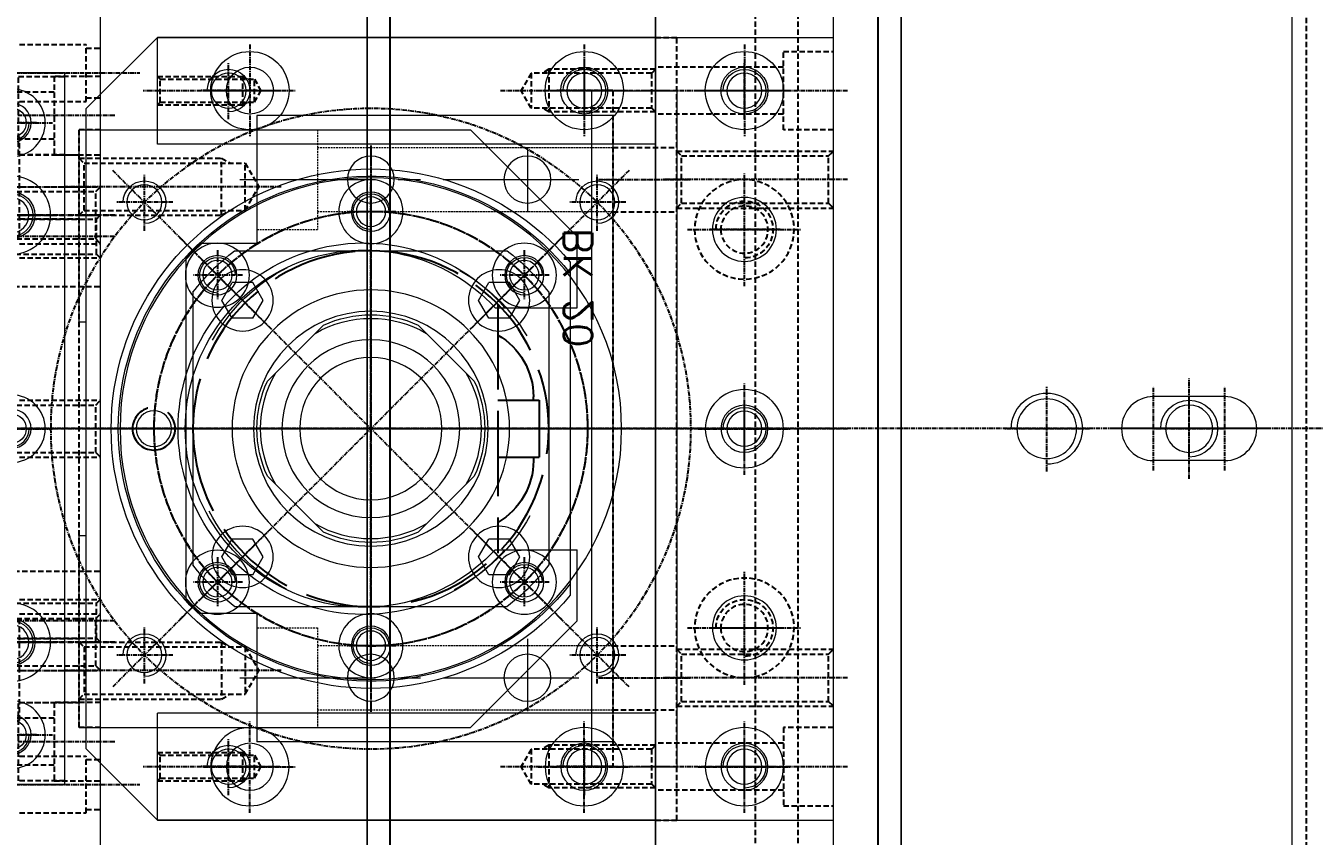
# Model space of a CAD drawing. Header units: millimetres. Extents: x -32759 to 129432, y 390 to 54305.
# Drawn here: x 21169 to 21350.1, y 25919.6 to 26033.5 of the extents above; entities that cross this region are included whole.
import ezdxf

# ---------------------------------------------------------------- set-up
doc = ezdxf.new("R2010")
doc.units = ezdxf.units.MM
for name, pattern in [('ACAD_ISO02W100', [15, 12, -3]), ('CENTER', [2, 1.25, -0.25, 0.25, -0.25]), ('CENTER2', [28.575, 19.05, -3.175, 3.175, -3.175]), ('DASHED2', [0.375, 0.25, -0.125]), ('HIDDEN', [0.375, 0.25, -0.125])]:
    doc.linetypes.add(name, pattern=pattern)
doc.layers.add('_BODY', color=7, linetype='Continuous', lineweight=13)
for name, color, linetype in [('CENTER', 1, 'CENTER'), ('CENTRAL', 3, 'Continuous'), ('CL', 1, 'CENTER'), ('HL', 2, 'HIDDEN'), ('빨간은선', 1, 'ACAD_ISO02W100')]:
    doc.layers.add(name, color=color, linetype=linetype)
doc.styles.add('ROAMNS', font='romans.shx', dxfattribs={"width": 0.8, "bigfont": 'whgtxt.shx'})
doc.styles.add('한글', font='romans.shx', dxfattribs={"height": 4, "bigfont": 'whgtxt.shx'})
doc.dimstyles.new('20 작은 한덕_도면칫수', dxfattribs={"dimscale": 20, "dimtxt": 3.3, "dimasz": 3.5, "dimexe": 0.65, "dimexo": 1.25, "dimgap": 1, "dimtad": 1, "dimdec": 0, "dimdsep": 46, "dimtxsty": 'ROAMNS', "dimcen": 0, "dimclrd": 7, "dimclre": 7, "dimclrt": 2, "dimadec": 0, "dimazin": 2, "dimtp": 0.1, "dimtm": 0.1, "dimtfac": 0.71, "dimtdec": 0, "dimtmove": 0, "dimatfit": 3, "dimfxl": 1, "dimlwd": -1, "dimlwe": -1, "dimarcsym": 1})

# ---------------------------------------------------------------- blocks, each defined once
blk = doc.blocks.new('*D1345')
at = {"color": 7, "linetype": 'ByBlock', "transparency": 16777216}
for p, q in [((97320.9, 13113.96), (97320.9, 13254.97)), ((98295.9, 13113.96), (98295.9, 13254.97)), ((97390.9, 13241.97), (98225.9, 13241.97))]:
    blk.add_line(p, q, dxfattribs=at)
at = {"color": 7, "transparency": 16777216}
for points in [[(97390.9, 13230.3), (97390.9, 13253.64), (97320.9, 13241.97)], [(98225.9, 13230.3), (98225.9, 13253.64), (98295.9, 13241.97)]]:
    blk.add_solid(points, dxfattribs=at)
at = {"layer": 'Defpoints', "color": 0, "transparency": 16777216}
for p in [(98295.9, 13241.97), (97320.9, 13088.96), (98295.9, 13088.96)]:
    blk.add_point(p, dxfattribs=at)
at = {"color": 2, "transparency": 16777216, "insert": (97917.84, 13188.97), "char_height": 66, "attachment_point": 5, "rotation": 180, "style": 'ROAMNS'}
blk.add_mtext('975', dxfattribs=at)
blk = doc.blocks.new('yiiyik')
at = {"ltscale": 0.5}
for p, q in [((205215.39, 28869.14), (202315.39, 28869.14)), ((202315.39, 28794.14), (205215.39, 28794.14))]:
    blk.add_line(p, q, dxfattribs=at)
at = {"layer": 'HL', "ltscale": 3}
for p, q in [((202315.39, 28865.94), (205215.39, 28865.94)), ((202315.39, 28797.34), (205215.39, 28797.34))]:
    blk.add_line(p, q, dxfattribs=at)
blk = doc.blocks.new('78544')
at = {"color": 0}
blk.add_blockref('yiiyik', (-12321.08, -5825.08), dxfattribs=at)
blk = doc.blocks.new('5WW')
at = {"ltscale": 0.5}
for p, q in [((194368.82, 19052.97), (192913.82, 19052.97)), ((192913.82, 18977.97), (194368.82, 18977.97))]:
    blk.add_line(p, q, dxfattribs=at)
at = {"layer": 'HL', "ltscale": 3}
for p, q in [((192913.82, 19049.77), (194368.82, 19049.77)), ((192913.82, 18981.17), (194368.82, 18981.17))]:
    blk.add_line(p, q, dxfattribs=at)
blk = doc.blocks.new('567W55')
at = {"ltscale": 0.5}
blk.add_line((194983.82, 20204.46), (194373.82, 20204.46), dxfattribs=at)
blk = doc.blocks.new('574534')
for name, p in [('567W55', (0, 0)), ('5WW', (615, 1151.49))]:
    blk.add_blockref(name, p)
blk = doc.blocks.new('TUWW')
at = {"ltscale": 0.5}
blk.add_circle((205051.78, 17531.93), 3.32, dxfattribs=at)
at = {"color": 1, "ltscale": 0.5}
blk.add_arc((205051.78, 17531.93), 4, 270, 180, dxfattribs=at)
at = {"layer": 'CL', "ltscale": 0.5}
for p, q in [((205051.78, 17536.93), (205051.78, 17526.93)), ((205046.78, 17531.93), (205056.78, 17531.93))]:
    blk.add_line(p, q, dxfattribs=at)
blk = doc.blocks.new('573QR')
blk.add_blockref('TUWW', (-221.39, 617.27))
blk = doc.blocks.new('567ETW')
at = {"layer": 'HL', "ltscale": 3}
for p, q in [((204984.39, 17333.38), (204676.39, 17333.38)), ((204984.39, 17327.38), (204676.39, 17327.38))]:
    blk.add_line(p, q, dxfattribs=at)
blk = doc.blocks.new('56WERWR')
for name, p in [('573QR', (0, 203.47)), ('567ETW', (0, 964.29))]:
    blk.add_blockref(name, p)
blk = doc.blocks.new('rtuwerw')
at = {"color": 6, "ltscale": 0.5}
blk.add_line((217091.65, 19895.93), (217428.65, 19895.93), dxfattribs=at)
at = {"layer": 'HL', "ltscale": 3}
blk.add_line((217089.65, 19897.93), (217428.65, 19897.93), dxfattribs=at)
blk = doc.blocks.new('6rw4w')
blk.add_blockref('rtuwerw', (-2107.45, 2362.63))
blk = doc.blocks.new('bm-76urgh4')
at = {"ltscale": 2}
blk.add_line((297827.26, 30257.58), (297827.26, 30210.75), dxfattribs=at)
for centre, radius in [((297855.26, 30264.66), 4.5), ((297855.26, 30264.66), 2.75), ((297833.69, 30255.73), 4.5), ((297876.83, 30255.73), 4.5), ((297833.69, 30255.73), 2.75), ((297876.83, 30255.73), 2.75), ((297855.26, 30234.16), 16.5), ((297855.26, 30234.16), 12.5), ((297885.76, 30234.16), 2.5), ((297833.69, 30212.59), 4.5), ((297876.83, 30212.59), 4.5), ((297833.69, 30212.59), 2.75), ((297876.83, 30212.59), 2.75), ((297855.26, 30203.66), 4.5), ((297855.26, 30203.66), 2.75)]:
    blk.add_circle(centre, radius)
for radius, start, end in [(36.5, 219.9037, 140.0963), (35.5, 217.9328, 142.0672)]:
    blk.add_arc((297855.26, 30234.16), radius, start, end)
at = {"layer": 'CENTER', "ltscale": 2}
for p, q in [((297855.26, 30273.66), (297855.26, 30236.66)), ((297821.76, 30234.16), (297852.76, 30234.16)), ((297857.76, 30234.16), (297894.76, 30234.16)), ((297855.26, 30231.66), (297855.26, 30194.66))]:
    blk.add_line(p, q, dxfattribs=at)
at = {"layer": 'CENTER'}
for p, q in [((297839, 30250.43), (297828.04, 30261.39)), ((297871.52, 30250.43), (297882.48, 30261.39)), ((297839, 30217.9), (297828.04, 30206.94)), ((297871.52, 30217.9), (297882.48, 30206.94))]:
    blk.add_line(p, q, dxfattribs=at)
blk.add_circle((297855.26, 30234.16), 30.5, dxfattribs=at)
at = {"layer": 'CENTRAL'}
for p, q in [((297854.01, 30234.16), (297856.51, 30234.16)), ((297855.26, 30235.41), (297855.26, 30232.91))]:
    blk.add_line(p, q, dxfattribs=at)
for p in [(297833.69, 30255.73), (297876.83, 30255.73), (297833.69, 30212.59), (297876.83, 30212.59)]:
    blk.add_point(p, dxfattribs=at)
at = {"layer": '빨간은선'}
for p, q in [((297837.41, 30251.66), (297837.41, 30216.66)), ((297837.41, 30238.16), (297831.61, 30238.16)), ((297831.61, 30238.16), (297831.61, 30230.16)), ((297832.41, 30238.16), (297832.41, 30238.66)), ((297837.41, 30230.16), (297831.61, 30230.16)), ((297832.41, 30230.16), (297832.41, 30229.66))]:
    blk.add_line(p, q, dxfattribs=at)
for centre, radius in [((297855.26, 30234.16), 25), ((297885.76, 30234.16), 3)]:
    blk.add_circle(centre, radius, dxfattribs=at)
for centre, start, end in [((297842.41, 30238.66), 120, 180), ((297842.41, 30229.66), 180, 240)]:
    blk.add_arc(centre, 10, start, end, dxfattribs=at)
blk = doc.blocks.new('t7ert')
at = {"layer": 'CL', "ltscale": 0.5}
blk.add_line((289910.21, 32125.06), (289879.81, 32125.06), dxfattribs=at)
at = {"layer": 'HL', "ltscale": 3}
for p, q in [((289881.81, 32129.06), (289882.49, 32128.38)), ((289881.81, 32129.06), (289901.81, 32129.06)), ((289882.49, 32128.38), (289882.49, 32121.73)), ((289882.49, 32128.38), (289905.13, 32128.38)), ((289901.81, 32129.06), (289901.81, 32121.06)), ((289901.81, 32129.06), (289902.98, 32128.38)), ((289905.13, 32128.38), (289905.13, 32121.73)), ((289905.13, 32128.38), (289907.05, 32125.06)), ((289905.13, 32121.73), (289907.05, 32125.06)), ((289881.81, 32121.06), (289882.49, 32121.73)), ((289881.81, 32121.06), (289901.81, 32121.06)), ((289882.49, 32121.73), (289905.13, 32121.73)), ((289901.81, 32121.06), (289902.98, 32121.73))]:
    blk.add_line(p, q, dxfattribs=at)
blk = doc.blocks.new('utuii')
at = {"ltscale": 0.5}
blk.add_circle((288338.22, 33811.22), 2.07, dxfattribs=at)
at = {"color": 1, "ltscale": 0.5}
blk.add_arc((288338.22, 33811.22), 2.5, 270, 180, dxfattribs=at)
at = {"layer": 'CL', "ltscale": 0.5}
for p, q in [((288338.22, 33814.72), (288338.22, 33807.72)), ((288334.72, 33811.22), (288341.72, 33811.22))]:
    blk.add_line(p, q, dxfattribs=at)
blk = doc.blocks.new('56ERT5Y')
at = {"ltscale": 0.5}
for p, q in [((218826.36, 40266.02), (218841.36, 40281.02)), ((218896.36, 40281.02), (218841.36, 40281.02)), ((218896.36, 40254.02), (218896.36, 40281.02)), ((218826.36, 40256.02), (218826.36, 40266.02)), ((218837.9, 40256.02), (218826.36, 40256.02)), ((218896.36, 40254.02), (218895.36, 40254.02)), ((218895.36, 40224.02), (218895.36, 40254.02)), ((218896.36, 40224.02), (218895.36, 40224.02)), ((218896.36, 40197.02), (218896.36, 40224.02)), ((218837.9, 40222.02), (218826.36, 40222.02)), ((218826.36, 40212.02), (218826.36, 40222.02)), ((218841.36, 40197.02), (218826.36, 40212.02)), ((218896.36, 40197.02), (218841.36, 40197.02))]:
    blk.add_line(p, q, dxfattribs=at)
blk.add_arc((218856.36, 40239.02), 26.1, 220.6428, 139.3572, dxfattribs=at)
blk.add_arc((218856.36, 40239.02), 25.1, 222.6323, 137.3677)
at = {"layer": 'CL', "ltscale": 0.5}
for p, q in [((218855.36, 40204.44), (218855.36, 40273.6)), ((218820.78, 40239.02), (218889.94, 40239.02))]:
    blk.add_line(p, q, dxfattribs=at)
blk.add_circle((218855.36, 40239.02), 30.5, dxfattribs=at)
at = {"rotation": 180}
blk.add_blockref('t7ert', (508778.17, 72398.08), dxfattribs=at)
for p in [(-69482.86, 6458.3), (-69504.42, 6449.37), (-69461.29, 6449.37), (-69504.42, 6406.23), (-69461.29, 6406.23), (-69482.86, 6397.3)]:
    blk.add_blockref('utuii', p)
at = {"xscale": -1}
blk.add_blockref('t7ert', (508778.17, 8079.97), dxfattribs=at)
blk = doc.blocks.new('tu7ertwt')
at = {"ltscale": 0.5}
blk.add_circle((243109.41, 51724.08), 2.46, dxfattribs=at)
at = {"color": 1, "ltscale": 0.5}
blk.add_arc((243109.41, 51724.08), 3, 270, 180, dxfattribs=at)
at = {"layer": 'CL', "ltscale": 0.5}
for p, q in [((243109.41, 51728.08), (243109.41, 51720.08)), ((243105.41, 51724.08), (243113.41, 51724.08))]:
    blk.add_line(p, q, dxfattribs=at)
blk = doc.blocks.new('54urf')
at = {"layer": 'CL', "ltscale": 0.5}
blk.add_line((243137.21, 51724.08), (243113.41, 51724.08), dxfattribs=at)
at = {"layer": 'HL', "ltscale": 3}
for p, q in [((243115.41, 51727.08), (243115.95, 51726.53)), ((243115.41, 51727.08), (243130.41, 51727.08)), ((243130.41, 51727.08), (243130.41, 51721.08)), ((243130.41, 51727.08), (243131.34, 51726.53)), ((243115.95, 51726.53), (243115.95, 51721.62)), ((243115.95, 51726.53), (243132.86, 51726.53)), ((243132.86, 51726.53), (243132.86, 51721.62)), ((243132.86, 51726.53), (243134.28, 51724.08)), ((243132.86, 51721.62), (243134.28, 51724.08)), ((243115.41, 51721.08), (243115.95, 51721.62)), ((243115.95, 51721.62), (243132.86, 51721.62)), ((243130.41, 51721.08), (243131.34, 51721.62)), ((243115.41, 51721.08), (243130.41, 51721.08))]:
    blk.add_line(p, q, dxfattribs=at)
blk = doc.blocks.new('8yitur')
at = {"layer": 'CL', "ltscale": 0.5}
blk.add_line((240002.4, 36550.74), (239983.2, 36550.74), dxfattribs=at)
at = {"layer": 'HL', "ltscale": 3}
for p, q in [((239985.2, 36552.74), (239985.58, 36552.36)), ((239985.2, 36552.74), (239997.2, 36552.74)), ((239985.58, 36552.36), (239985.58, 36549.11)), ((239985.58, 36552.36), (239998.82, 36552.36)), ((239997.2, 36552.74), (239997.2, 36548.74)), ((239997.2, 36552.74), (239997.85, 36552.36)), ((239998.82, 36552.36), (239998.82, 36549.11)), ((239998.82, 36552.36), (239999.75, 36550.74)), ((239998.82, 36549.11), (239999.75, 36550.74)), ((239985.2, 36548.74), (239985.58, 36549.11)), ((239985.2, 36548.74), (239997.2, 36548.74)), ((239985.58, 36549.11), (239998.82, 36549.11)), ((239997.2, 36548.74), (239997.85, 36549.11))]:
    blk.add_line(p, q, dxfattribs=at)
blk = doc.blocks.new('67WRW')
at = {"ltscale": 0.5}
for p, q in [((217439.58, 44662.38), (217439.58, 44647.38)), ((217509.58, 44662.38), (217439.58, 44662.38)), ((217509.58, 44662.38), (217509.58, 44647.38)), ((217509.58, 44647.38), (217439.58, 44647.38))]:
    blk.add_line(p, q, dxfattribs=at)
for name, p, rotation in [('tu7ertwt', (165725.51, 287764.28), 270), ('54urf', (460624.99, 96378.95), 180), ('tu7ertwt', (165775.51, 287764.28), 270)]:
    blk.add_blockref(name, p, dxfattribs=dict(rotation=rotation))
blk.add_blockref('8yitur', (-22545.61, 8104.14))
blk = doc.blocks.new('r5yrtt')
at = {"ltscale": 0.5}
blk.add_circle((309013.73, 26263.33), 2.46, dxfattribs=at)
at = {"color": 1, "ltscale": 0.5}
blk.add_arc((309013.73, 26263.33), 3, 270, 180, dxfattribs=at)
at = {"layer": 'CL', "ltscale": 0.5}
for p, q in [((309013.73, 26267.33), (309013.73, 26259.33)), ((309009.73, 26263.33), (309017.73, 26263.33))]:
    blk.add_line(p, q, dxfattribs=at)
blk = doc.blocks.new('56U7WERW')
at = {"ltscale": 0.5}
for radius in [5.5, 3.3]:
    blk.add_circle((214993.63, 45105.79), radius, dxfattribs=at)
at = {"layer": 'CL', "ltscale": 0.5}
for p, q in [((214993.63, 45099.29), (214993.63, 45112.29)), ((214987.13, 45105.79), (215000.13, 45105.79))]:
    blk.add_line(p, q, dxfattribs=at)
blk = doc.blocks.new('u5u')
at = {"ltscale": 0.5}
for p, q in [((217126.6, 44634.04), (217236.6, 44634.04)), ((217126.6, 44539.04), (217126.6, 44634.04)), ((217236.6, 44539.04), (217236.6, 44634.04)), ((217126.6, 44539.04), (217136.6, 44529.04)), ((217226.6, 44529.04), (217236.6, 44539.04)), ((217136.6, 44529.04), (217226.6, 44529.04))]:
    blk.add_line(p, q, dxfattribs=at)
blk.add_circle((217181.6, 44569.04), 35.25, dxfattribs=at)
at = {"layer": 'CL', "ltscale": 0.5}
for p, q in [((217181.6, 44608.86), (217181.6, 44529.22)), ((217145.32, 44605.33), (217217.89, 44532.76)), ((217217.89, 44605.33), (217145.32, 44532.76)), ((217221.42, 44569.04), (217141.78, 44569.04))]:
    blk.add_line(p, q, dxfattribs=at)
blk.add_circle((217181.6, 44569.04), 45, dxfattribs=at)
for name, p in [('56U7WERW', (2140.47, -484.25)), ('56U7WERW', (2187.97, -484.25)), ('56U7WERW', (2140.47, -506.75)), ('r5yrtt', (-91863.95, 18337.53)), ('r5yrtt', (-91800.31, 18337.53)), ('56U7WERW', (2140.47, -553.75)), ('r5yrtt', (-91863.95, 18273.89)), ('r5yrtt', (-91800.31, 18273.89))]:
    blk.add_blockref(name, p)
at = {"xscale": -1}
for p in [(432222.74, -484.25), (432222.74, -506.75), (432222.74, -553.75)]:
    blk.add_blockref('56U7WERW', p, dxfattribs=at)
blk = doc.blocks.new('56ryu6u')
at = {"layer": 'CL', "ltscale": 0.5}
blk.add_line((289834.86, 32314.43), (289834.86, 32293.43), dxfattribs=at)
at = {"layer": 'HL', "ltscale": 3}
for p, q in [((289832.4, 32311.89), (289831.86, 32312.43)), ((289831.86, 32295.43), (289831.86, 32312.43)), ((289832.4, 32311.89), (289837.32, 32311.89)), ((289832.4, 32295.98), (289832.4, 32311.89)), ((289837.32, 32311.89), (289837.86, 32312.43)), ((289837.32, 32295.98), (289837.32, 32311.89)), ((289837.86, 32295.43), (289837.86, 32312.43)), ((289831.86, 32295.43), (289832.4, 32295.98)), ((289832.4, 32295.98), (289837.32, 32295.98)), ((289837.86, 32295.43), (289837.32, 32295.98))]:
    blk.add_line(p, q, dxfattribs=at)
blk = doc.blocks.new('t7ie56')
at = {"layer": 'HL', "ltscale": 3}
for p, q in [((286782.96, 33444.36), (286782.96, 33447.36)), ((286782.96, 33447.36), (286857.96, 33447.36)), ((286857.96, 33447.36), (286857.96, 33444.36))]:
    blk.add_line(p, q, dxfattribs=at)
for p in [(-3041.4, 1151.92), (-2987.4, 1151.92)]:
    blk.add_blockref('56ryu6u', p)
blk = doc.blocks.new('tywe')
at = {"layer": 'CL', "ltscale": 0.5}
blk.add_line((289853.7, 32050.75), (289832.7, 32050.75), dxfattribs=at)
at = {"layer": 'HL', "ltscale": 3}
for p, q in [((289843.1, 32043.75), (289843.1, 32057.75)), ((289843.1, 32057.75), (289851.7, 32057.75)), ((289843.1, 32055.25), (289834.7, 32055.25)), ((289843.1, 32046.25), (289834.7, 32046.25)), ((289851.7, 32043.75), (289843.1, 32043.75))]:
    blk.add_line(p, q, dxfattribs=at)
blk = doc.blocks.new('t7ury')
at = {"layer": 'CL', "ltscale": 0.5}
blk.add_line((288271.31, 33815.77), (288247.31, 33815.77), dxfattribs=at)
at = {"layer": 'HL', "ltscale": 3}
for p, q in [((288262.81, 33810.27), (288262.81, 33821.27)), ((288262.81, 33821.27), (288269.31, 33821.27)), ((288262.81, 33819.07), (288249.31, 33819.07)), ((288262.81, 33812.47), (288249.31, 33812.47)), ((288269.31, 33810.27), (288262.81, 33810.27))]:
    blk.add_line(p, q, dxfattribs=at)
blk = doc.blocks.new('ryurt')
at = {"rotation": 90}
for p in [(338858.56, -254730.72), (338946.56, -254730.72)]:
    blk.add_blockref('t7ury', p, dxfattribs=at)
blk = doc.blocks.new('ryr')
at = {"layer": 'CL', "ltscale": 0.5}
blk.add_line((305289.43, 32616.68), (305313.89, 32616.68), dxfattribs=at)
at = {"layer": 'HL', "ltscale": 3}
for p, q in [((305291.34, 32620.68), (305306.34, 32620.68)), ((305306.34, 32620.68), (305306.34, 32612.68)), ((305306.34, 32620.18), (305308.34, 32620.18)), ((305291.34, 32612.68), (305306.34, 32612.68)), ((305306.34, 32613.18), (305308.34, 32613.18))]:
    blk.add_line(p, q, dxfattribs=at)
blk = doc.blocks.new('54t43')
at = {"layer": 'CL', "ltscale": 0.5}
blk.add_line((295492.24, 32846.58), (295471.24, 32846.58), dxfattribs=at)
at = {"layer": 'HL', "ltscale": 3}
for p, q in [((295473.24, 32850.58), (295473.92, 32849.91)), ((295473.24, 32850.58), (295490.24, 32850.58)), ((295489.57, 32849.91), (295490.24, 32850.58)), ((295473.92, 32849.91), (295473.92, 32843.26)), ((295473.92, 32849.91), (295489.57, 32849.91)), ((295489.57, 32849.91), (295489.57, 32843.26)), ((295473.24, 32842.58), (295473.92, 32843.26)), ((295473.24, 32842.58), (295490.24, 32842.58)), ((295473.92, 32843.26), (295489.57, 32843.26)), ((295489.57, 32843.26), (295490.24, 32842.58))]:
    blk.add_line(p, q, dxfattribs=at)
blk = doc.blocks.new('ryurre')
at = {"ltscale": 0.5}
blk.add_circle((288333.94, 33797.74), 2.46, dxfattribs=at)
at = {"color": 1, "ltscale": 0.5}
blk.add_arc((288333.94, 33797.74), 3, 270, 180, dxfattribs=at)
at = {"layer": 'CL', "ltscale": 0.5}
for p, q in [((288333.94, 33801.74), (288333.94, 33793.74)), ((288329.94, 33797.74), (288337.94, 33797.74))]:
    blk.add_line(p, q, dxfattribs=at)
blk = doc.blocks.new('yutr')
for p in [(16722.84, -271.66), (16782.84, -271.66)]:
    blk.add_blockref('ryurre', p)
blk = doc.blocks.new('6TUYRTYR')
at = {"rotation": 270}
blk.add_blockref('tywe', (262808.24, 323370.29), dxfattribs=at)
blk = doc.blocks.new('tyweds')
at = {"ltscale": 0.5}
blk.add_line((213187.37, 44090.51), (213507.37, 44090.51), dxfattribs=at)
at = {"layer": 'HL', "ltscale": 3}
for p, q in [((213305.37, 44090.51), (213305.37, 44087.51)), ((213327.37, 44070.51), (213327.37, 44090.51)), ((213367.37, 44070.51), (213367.37, 44090.51)), ((213389.37, 44090.51), (213389.37, 44087.51)), ((213305.37, 44087.51), (213389.37, 44087.51))]:
    blk.add_line(p, q, dxfattribs=at)
for name, p, rotation in [('ryr', (245914.05, -261217.83), 90), ('ryr', (246014.05, -261217.83), 90), ('54t43', (246163.95, -251399.73), 90), ('54t43', (246193.95, -251399.73), 90), ('54t43', (246223.95, -251399.73), 90), ('tywe', (181330.63, 333922.21), 270)]:
    blk.add_blockref(name, p, dxfattribs=dict(rotation=rotation))
for name, p in [('ryurt', (-91739.41, 10551.92)), ('t7ie56', (-73473.09, 10626.15)), ('yutr', (-91739.41, 10551.92))]:
    blk.add_blockref(name, p)
at = {"color": 6}
blk.add_blockref('6TUYRTYR', (-81545.61, 10551.92), dxfattribs=at)
blk = doc.blocks.new('RN20-317')
at = {"color": 7, "linetype": 'Continuous'}
for p, q in [((-14.543425, 6.669992), (-6.669992, 14.543425)), ((14.543612, 6.669583), (6.669583, 14.543613)), ((-6.669671, -14.543572), (-14.543571, -6.669673)), ((6.669523, -14.54364), (14.54364, -6.669524))]:
    blk.add_line(p, q, dxfattribs=at)
at = {"linetype": 'Continuous'}
for radius, start, end in [(15.5, 59.592635, 120.409664), (16, 65.364194, 114.637418), (15.5, 149.590334, 210.407871), (15.5, 329.592967, 30.407368), (16, 155.36258, 204.636162), (16, 335.364426, 24.635808), (15.5, 239.592136, 300.407031), (16, 245.363845, 294.635571)]:
    blk.add_arc((0, 0), radius, start, end, dxfattribs=at)
blk = doc.blocks.new('7tiru')
at = {"color": 3, "linetype": 'CENTER2'}
for p, q in [((282346.33, 34738.22), (282346.33, 34666.48)), ((282332.25, 34719.76), (282324.58, 34727.43)), ((282360.42, 34719.76), (282368.09, 34727.43)), ((282311.33, 34724.08), (282311.33, 34666.48)), ((282381.33, 34724.08), (282381.33, 34666.48)), ((282306.78, 34705.68), (282386.04, 34705.68)), ((282332.25, 34691.59), (282324.58, 34683.93)), ((282360.42, 34691.59), (282368.09, 34683.93)), ((282306.78, 34683.68), (282315.9, 34683.68)), ((282375.87, 34683.68), (282386.04, 34683.68))]:
    blk.add_line(p, q, dxfattribs=at)
at = {"color": 7, "linetype": 'Continuous'}
for p, q in [((282322.33, 34731.68), (282320.33, 34729.68)), ((282322.33, 34731.68), (282370.33, 34731.68)), ((282327.17, 34730.68), (282365.5, 34730.68)), ((282370.33, 34731.68), (282372.33, 34729.68)), ((282328.3, 34726.6), (282325.8, 34725.15)), ((282330.8, 34725.15), (282328.3, 34726.6)), ((282364.36, 34726.6), (282361.86, 34725.15)), ((282366.86, 34725.15), (282364.36, 34726.6)), ((282321.33, 34724.84), (282321.33, 34686.52)), ((282325.8, 34722.27), (282325.8, 34725.15)), ((282330.8, 34722.27), (282330.8, 34725.15)), ((282361.86, 34722.27), (282361.86, 34725.15)), ((282366.86, 34722.27), (282366.86, 34725.15)), ((282371.33, 34724.84), (282371.33, 34686.52)), ((282302.33, 34721.68), (282320.33, 34721.68)), ((282328.3, 34720.82), (282325.8, 34722.27)), ((282330.8, 34722.27), (282328.3, 34720.82)), ((282364.36, 34720.82), (282361.86, 34722.27)), ((282366.86, 34722.27), (282364.36, 34720.82)), ((282372.33, 34721.68), (282390.33, 34721.68)), ((282328.3, 34690.53), (282325.8, 34689.09)), ((282330.8, 34689.09), (282328.3, 34690.53)), ((282364.36, 34690.53), (282361.86, 34689.09)), ((282366.86, 34689.09), (282364.36, 34690.53)), ((282325.8, 34686.2), (282325.8, 34689.09)), ((282330.8, 34686.2), (282330.8, 34689.09)), ((282361.86, 34686.2), (282361.86, 34689.09)), ((282366.86, 34686.2), (282366.86, 34689.09)), ((282328.3, 34684.76), (282325.8, 34686.2)), ((282330.8, 34686.2), (282328.3, 34684.76)), ((282364.36, 34684.76), (282361.86, 34686.2)), ((282366.86, 34686.2), (282364.36, 34684.76)), ((282327.17, 34680.68), (282365.5, 34680.68)), ((282302.33, 34671.68), (282390.33, 34671.68))]:
    blk.add_line(p, q, dxfattribs=at)
at = {"linetype": 'Continuous'}
for p, q in [((282320.33, 34721.68), (282320.33, 34729.68)), ((282372.33, 34721.68), (282372.33, 34729.68)), ((282302.33, 34671.68), (282302.33, 34721.68)), ((282390.33, 34671.68), (282390.33, 34721.68))]:
    blk.add_line(p, q, dxfattribs=at)
at = {"color": 2, "linetype": 'DASHED2'}
for p, q in [((282304.33, 34721.68), (282304.33, 34713.18)), ((282318.33, 34721.68), (282318.33, 34713.18)), ((282374.33, 34721.68), (282374.33, 34713.18)), ((282388.33, 34721.68), (282388.33, 34713.18)), ((282304.33, 34713.18), (282318.33, 34713.18)), ((282306.83, 34713.18), (282306.83, 34671.68)), ((282315.83, 34713.18), (282315.83, 34671.68)), ((282374.33, 34713.18), (282388.33, 34713.18)), ((282376.83, 34713.18), (282376.83, 34671.68)), ((282385.83, 34713.18), (282385.83, 34671.68))]:
    blk.add_line(p, q, dxfattribs=at)
at = {"color": 7, "linetype": 'Continuous'}
for centre, radius in [((282328.3, 34723.71), 4.31), ((282364.36, 34723.71), 4.31), ((282346.33, 34705.68), 19.5), ((282346.33, 34705.68), 10), ((282311.33, 34705.68), 3.3), ((282381.33, 34705.68), 3.3), ((282328.3, 34687.65), 4.31), ((282364.36, 34687.65), 4.31), ((282311.33, 34683.68), 3.3), ((282381.33, 34683.68), 3.3)]:
    blk.add_circle(centre, radius, dxfattribs=at)
for start, end in [(127.472, 142.528), (37.472, 52.528), (217.472, 232.528), (307.472, 322.528)]:
    blk.add_arc((282346.33, 34705.68), 31.5, start, end, dxfattribs=at)
at = {"color": 3, "linetype": 'CENTER2'}
for start, end in [(119.1494, 152.6844), (27.6869, 62.9632), (209.3711, 239.2291), (298.758, 332.6982)]:
    blk.add_arc((282346.33, 34705.68), 25.5, start, end, dxfattribs=at)
at = {"linetype": 'Continuous'}
blk.add_blockref('RN20-317', (282346.33, 34705.68), dxfattribs=at)
at = {"ltscale": 0.5, "style": '한글'}
blk.add_text('BK 20', height=4, dxfattribs=at).set_placement((282318.12, 34674.57))
blk = doc.blocks.new('rerete')
at = {"layer": 'CL', "ltscale": 0.5}
blk.add_line((217346.11, 42713.04), (217359.11, 42713.04), dxfattribs=at)
at = {"layer": 'HL', "ltscale": 3}
for p, q in [((217348.11, 42717.54), (217357.11, 42717.54)), ((217348.11, 42708.54), (217357.11, 42708.54))]:
    blk.add_line(p, q, dxfattribs=at)
blk = doc.blocks.new('6uysgrw')
at = {"ltscale": 0.5}
for p, q in [((217222.18, 42746.96), (217222.18, 42758.96)), ((217317.18, 42758.96), (217222.18, 42758.96)), ((217317.18, 42746.96), (217317.18, 42758.96)), ((217317.18, 42746.96), (217222.18, 42746.96))]:
    blk.add_line(p, q, dxfattribs=at)
at = {"layer": 'HL', "ltscale": 3}
blk.add_line((217317.18, 42749.96), (217222.18, 42749.96), dxfattribs=at)
at = {"rotation": 90}
for p in [(259947.72, -174598.15), (260017.72, -174598.15)]:
    blk.add_blockref('rerete', p, dxfattribs=at)
blk = doc.blocks.new('U9I')
at = {"layer": 'CL', "ltscale": 0.5}
for p, q in [((214985.86, 45040.21), (214985.86, 45030.21)), ((214980.86, 45035.21), (214990.86, 45035.21))]:
    blk.add_line(p, q, dxfattribs=at)
at = {"layer": 'HL', "ltscale": 3}
blk.add_circle((214985.86, 45035.21), 3.32, dxfattribs=at)
blk.add_arc((214985.86, 45035.21), 4, 270, 180, dxfattribs=at)
blk = doc.blocks.new('utyitrytu')
at = {"ltscale": 0.5}
blk.add_circle((317432.25, 30756.61), 2.46, dxfattribs=at)
at = {"color": 1, "ltscale": 0.5}
blk.add_arc((317432.25, 30756.61), 3, 270, 180, dxfattribs=at)
at = {"layer": 'CL', "ltscale": 0.5}
for p, q in [((317432.25, 30760.61), (317432.25, 30752.61)), ((317428.25, 30756.61), (317436.25, 30756.61))]:
    blk.add_line(p, q, dxfattribs=at)
blk = doc.blocks.new('73WEY')
at = {"layer": 'CL', "ltscale": 0.5}
blk.add_line((214993.63, 45114.79), (214993.63, 45143.79), dxfattribs=at)
at = {"layer": 'HL', "ltscale": 3}
for p, q in [((214990.33, 45123.79), (214990.33, 45141.79)), ((214996.93, 45123.79), (214996.93, 45141.79)), ((214988.13, 45116.79), (214988.13, 45123.79)), ((214988.13, 45123.79), (214999.13, 45123.79)), ((214999.13, 45123.79), (214999.13, 45116.79))]:
    blk.add_line(p, q, dxfattribs=at)
blk = doc.blocks.new('t7erwtwt')
at = {"layer": 'CL', "ltscale": 0.5}
blk.add_line((214996.58, 45003.39), (214970.58, 45003.39), dxfattribs=at)
at = {"layer": 'HL', "ltscale": 3}
for p, q in [((214972.58, 45007.39), (214973.25, 45006.71)), ((214972.58, 45007.39), (214994.58, 45007.39)), ((214993.9, 45006.71), (214994.58, 45007.39)), ((214973.25, 45006.71), (214973.25, 45000.06)), ((214973.25, 45006.71), (214993.9, 45006.71)), ((214993.9, 45006.71), (214993.9, 45000.06)), ((214972.58, 44999.39), (214973.25, 45000.06)), ((214973.25, 45000.06), (214993.9, 45000.06)), ((214993.9, 45000.06), (214994.58, 44999.39)), ((214972.58, 44999.39), (214994.58, 44999.39))]:
    blk.add_line(p, q, dxfattribs=at)
blk = doc.blocks.new('t7ueqrr')
at = {"ltscale": 0.5}
for p, q in [((215375.15, 45380.36), (215675.15, 45380.36)), ((215375.15, 45355.36), (215675.15, 45355.36))]:
    blk.add_line(p, q, dxfattribs=at)
at = {"layer": 'CL', "ltscale": 0.5}
blk.add_line((215525.15, 45382.36), (215525.15, 45353.36), dxfattribs=at)
at = {"layer": 'HL', "ltscale": 3}
for p, q in [((215470.15, 45358.36), (215580.15, 45358.36)), ((215470.15, 45355.36), (215470.15, 45358.36)), ((215580.15, 45355.36), (215580.15, 45358.36))]:
    blk.add_line(p, q, dxfattribs=at)
for name, p, rotation in [('73WEY', (430471.28, 90497.15), 180), ('t7erwtwt', (260493.54, -169614.22), 90), ('t7erwtwt', (260563.54, -169614.22), 90)]:
    blk.add_blockref(name, p, dxfattribs=dict(rotation=rotation))
at = {"xscale": -1, "rotation": 180}
blk.add_blockref('73WEY', (579.01, 90497.15), dxfattribs=at)
for name, p in [('U9I', (511.28, 332.65)), ('U9I', (567.28, 332.65)), ('utyitrytu', (-101954.6, 14611.25)), ('utyitrytu', (-101907.1, 14611.25)), ('utyitrytu', (-101859.6, 14611.25))]:
    blk.add_blockref(name, p)
blk = doc.blocks.new('yuity')
at = {"ltscale": 0.5}
blk.add_circle((285907.19, 34985.44), 2.07, dxfattribs=at)
at = {"color": 1, "ltscale": 0.5}
blk.add_arc((285907.19, 34985.44), 2.5, 270, 180, dxfattribs=at)
at = {"layer": 'CL', "ltscale": 0.5}
for p, q in [((285907.19, 34988.94), (285907.19, 34981.94)), ((285903.69, 34985.44), (285910.69, 34985.44))]:
    blk.add_line(p, q, dxfattribs=at)
blk = doc.blocks.new('ytud')
at = {"ltscale": 0.5}
for radius in [4.75, 2.75]:
    blk.add_circle((287561.04, 33342.62), radius, dxfattribs=at)
at = {"layer": 'CL', "ltscale": 0.5}
for p, q in [((287561.04, 33348.37), (287561.04, 33336.87)), ((287555.29, 33342.62), (287566.79, 33342.62))]:
    blk.add_line(p, q, dxfattribs=at)
blk = doc.blocks.new('yutaa')
at = {"ltscale": 0.5}
blk.add_circle((303922.04, 35185.16), 5.5, dxfattribs=at)
at = {"layer": 'CL', "ltscale": 0.5}
for p, q in [((303922.04, 35178.66), (303922.04, 35191.66)), ((303915.54, 35185.16), (303928.54, 35185.16))]:
    blk.add_line(p, q, dxfattribs=at)
blk = doc.blocks.new('ytut')
at = {"layer": 'CL', "ltscale": 0.5}
blk.add_line((288317.07, 33890.89), (288336.07, 33890.89), dxfattribs=at)
at = {"layer": 'HL', "ltscale": 3}
for p, q in [((288319.07, 33896.39), (288325.57, 33896.39)), ((288325.57, 33896.39), (288325.57, 33885.39)), ((288325.57, 33894.19), (288334.07, 33894.19)), ((288325.57, 33887.59), (288334.07, 33887.59)), ((288325.57, 33885.39), (288319.07, 33885.39))]:
    blk.add_line(p, q, dxfattribs=at)
blk = doc.blocks.new('hw3dfh')
at = {"ltscale": 0.5}
blk.add_circle((303894.77, 35182.81), 3.3, dxfattribs=at)
at = {"layer": 'CL', "ltscale": 0.5}
for p, q in [((303894.77, 35178.49), (303894.77, 35187.12)), ((303890.45, 35182.81), (303899.08, 35182.81))]:
    blk.add_line(p, q, dxfattribs=at)
blk = doc.blocks.new('ytew')
at = {"ltscale": 0.5}
for p, q in [((304706.05, 35354.03), (304706.05, 35369.03)), ((304706.05, 35369.03), (304806.05, 35369.03)), ((304806.05, 35354.03), (304806.05, 35369.03)), ((304706.05, 35354.03), (304806.05, 35354.03))]:
    blk.add_line(p, q, dxfattribs=at)
at = {"rotation": 90}
for name, p in [('ytut', (338602.94, -252965.04)), ('ytut', (338690.94, -252965.04)), ('utuii', (338524.27, -252976.69)), ('utuii', (338567.27, -252976.69)), ('utuii', (338610.27, -252976.69))]:
    blk.add_blockref(name, p, dxfattribs=at)
for p in [(831.29, 178.73), (891.29, 178.73)]:
    blk.add_blockref('hw3dfh', p)
blk = doc.blocks.new('tiur')
at = {"layer": 'CL', "ltscale": 0.5}
blk.add_line((288364.74, 33797.74), (288337.94, 33797.74), dxfattribs=at)
at = {"layer": 'HL', "ltscale": 3}
for p, q in [((288339.94, 33800.74), (288340.48, 33800.2)), ((288339.94, 33800.74), (288357.94, 33800.74)), ((288340.48, 33800.2), (288340.48, 33795.28)), ((288340.48, 33800.2), (288360.4, 33800.2)), ((288357.94, 33800.74), (288357.94, 33794.74)), ((288357.94, 33800.74), (288358.88, 33800.2)), ((288360.4, 33800.2), (288360.4, 33795.28)), ((288360.4, 33800.2), (288361.82, 33797.74)), ((288360.4, 33795.28), (288361.82, 33797.74)), ((288339.94, 33794.74), (288340.48, 33795.28)), ((288339.94, 33794.74), (288357.94, 33794.74)), ((288340.48, 33795.28), (288360.4, 33795.28)), ((288357.94, 33794.74), (288358.88, 33795.28))]:
    blk.add_line(p, q, dxfattribs=at)
blk = doc.blocks.new('RYJWE')
at = {"ltscale": 0.5}
for p, q in [((223236.67, 43455), (223236.67, 43467)), ((223236.67, 43467), (223301.67, 43467)), ((223301.67, 43455), (223301.67, 43467)), ((223236.67, 43455), (223301.67, 43455))]:
    blk.add_line(p, q, dxfattribs=at)
for p in [(-65086.54, 9650.78), (-65046.54, 9650.78)]:
    blk.add_blockref('utuii', p)
at = {"rotation": 180}
blk.add_blockref('tiur', (511641.62, 77258.75), dxfattribs=at)
blk = doc.blocks.new('UYRTD')
at = {"ltscale": 0.5}
for p, q in [((223218.67, 43668.22), (223318.67, 43668.22)), ((223218.67, 43588.22), (223218.67, 43668.22)), ((223318.67, 43588.22), (223318.67, 43668.22)), ((223218.67, 43588.22), (223318.67, 43588.22))]:
    blk.add_line(p, q, dxfattribs=at)
blk.add_circle((223268.67, 43620.22), 25.25, dxfattribs=at)
at = {"layer": 'CENTER', "color": 1, "linetype": 'CENTER'}
for p, q in [((223268.67, 43580.91), (223268.67, 43659.52)), ((223296.47, 43648.01), (223240.88, 43592.43)), ((223240.88, 43648.01), (223296.47, 43592.43)), ((223307.98, 43620.22), (223229.37, 43620.22))]:
    blk.add_line(p, q, dxfattribs=at)
blk.add_circle((223268.67, 43620.22), 35, dxfattribs=at)
for p in [(-80683.36, 8475.56), (-80623.36, 8475.56)]:
    blk.add_blockref('yutaa', p)
for name, p, rotation in [('ytud', (256568.29, -243900.32), 90), ('ytud', (256611.29, -243900.32), 90), ('ytud', (256654.29, -243900.32), 90), ('ytud', (256568.29, -243917.82), 90), ('ytud', (256654.29, -243917.82), 90), ('yuity', (509151.12, 78630.41), 180), ('yuity', (509200.62, 78630.41), 180), ('ytud', (256568.29, -243957.82), 90), ('ytud', (256654.29, -243957.82), 90), ('yuity', (509151.12, 78580.91), 180), ('yuity', (509200.62, 78580.91), 180)]:
    blk.add_blockref(name, p, dxfattribs=dict(rotation=rotation))
blk = doc.blocks.new('7RTYR')
at = {"ltscale": 0.5}
blk.add_line((223211.87, 44032.84), (223311.87, 44032.84), dxfattribs=at)
blk.add_circle((223261.87, 43984.84), 25.25, dxfattribs=at)
at = {"layer": 'CENTER', "color": 1, "linetype": 'CENTER'}
for p, q in [((223261.87, 43945.53), (223261.87, 44024.15)), ((223289.67, 44012.63), (223234.08, 43957.05)), ((223234.08, 44012.63), (223289.67, 43957.05)), ((223301.18, 43984.84), (223222.57, 43984.84))]:
    blk.add_line(p, q, dxfattribs=at)
blk.add_circle((223261.87, 43984.84), 35, dxfattribs=at)
at = {"xscale": -1, "rotation": 180}
blk.add_blockref('ytew', (-81494.18, 79386.87), dxfattribs=at)
at = {"color": 1}
blk.add_blockref('UYRTD', (-6.8, 364.62), dxfattribs=at)
for name, p, rotation in [('ytud', (256561.49, -243535.7), 90), ('ytud', (256604.49, -243535.7), 90), ('ytud', (256647.49, -243535.7), 90), ('ytud', (256561.49, -243553.2), 90), ('yuity', (509144.32, 78995.03), 180), ('yuity', (509193.81, 78995.03), 180), ('ytud', (256647.49, -243553.2), 90), ('ytud', (256561.49, -243593.2), 90), ('ytud', (256647.49, -243593.2), 90), ('yuity', (509144.32, 78945.54), 180), ('yuity', (509193.81, 78945.54), 180)]:
    blk.add_blockref(name, p, dxfattribs=dict(rotation=rotation))
for p in [(-80690.16, 8840.18), (-80630.16, 8840.18)]:
    blk.add_blockref('yutaa', p)
at = {"color": 1, "xscale": -1, "rotation": 270}
blk.add_blockref('RYJWE', (179756.87, -179283.83), dxfattribs=at)
at = {"color": 1, "rotation": 90}
blk.add_blockref('RYJWE', (266766.88, -179283.83), dxfattribs=at)
blk = doc.blocks.new('yrtwete')
at = {"ltscale": 0.5}
for p, q in [((214459.87, 41588.41), (214459.87, 41578.41)), ((214468.87, 41588.41), (214468.87, 41578.41))]:
    blk.add_line(p, q, dxfattribs=at)
for centre, start, end in [((214464.37, 41588.41), 0, 180), ((214464.37, 41578.41), 180, 0)]:
    blk.add_arc(centre, 4.5, start, end, dxfattribs=at)
at = {"layer": 'CL', "ltscale": 0.5}
for p, q in [((214464.37, 41594.31), (214464.37, 41572.52)), ((214470.26, 41588.41), (214458.48, 41588.41)), ((214471.43, 41583.41), (214457.31, 41583.41)), ((214470.26, 41578.41), (214458.48, 41578.41))]:
    blk.add_line(p, q, dxfattribs=at)
blk = doc.blocks.new('t7iwew')
at = {"ltscale": 0.5}
blk.add_circle((215328.44, 43179.99), 4.19, dxfattribs=at)
at = {"color": 1, "ltscale": 0.5}
blk.add_arc((215328.44, 43179.99), 5, 270, 180, dxfattribs=at)
at = {"layer": 'CL', "ltscale": 0.5}
for p, q in [((215328.44, 43185.99), (215328.44, 43173.99)), ((215322.44, 43179.99), (215334.44, 43179.99))]:
    blk.add_line(p, q, dxfattribs=at)
blk = doc.blocks.new('y8owerw')
at = {"ltscale": 0.5}
blk.add_circle((214207.73, 40377.93), 4.5, dxfattribs=at)
at = {"layer": 'CL', "ltscale": 0.5}
for p, q in [((214207.73, 40369.93), (214207.73, 40385.93)), ((214199.73, 40377.93), (214215.73, 40377.93))]:
    blk.add_line(p, q, dxfattribs=at)
at = {"layer": 'HL', "ltscale": 3}
blk.add_circle((214207.73, 40377.93), 7, dxfattribs=at)
blk = doc.blocks.new('uietwt')
at = {"ltscale": 0.5}
blk.add_line((214415.14, 41184.29), (214135.14, 41184.29), dxfattribs=at)
at = {"layer": 'CL', "ltscale": 0.5}
blk.add_line((214275.14, 41281.79), (214275.14, 40911.79), dxfattribs=at)
at = {"xscale": -1}
blk.add_blockref('yrtwete', (428739.51, -324.12), dxfattribs=at)
for name, p in [('t7iwew', (-1053.31, -1940.7)), ('y8owerw', (39.41, 818.86)), ('y8owerw', (95.41, 818.86))]:
    blk.add_blockref(name, p)
blk = doc.blocks.new('567wrw')
for name, p in [('uietwt', (2471.6, 3610.06)), ('t7ueqrr', (1221.58, -561)), ('u5u', (-434.87, 185.31)), ('6uysgrw', (-522.95, 2038.39)), ('tyweds', (3399.36, 625.84))]:
    blk.add_blockref(name, p)
for name, p, rotation in [('67WRW', (261354.11, -172715.23), 90), ('67WRW', (261449.11, -172715.23), 90), ('7tiru', (499093.07, 79460.03), 180), ('56ERT5Y', (176507.71, 263609.72), 270), ('bm-76urgh4', (186512.57, 342609.61), 270)]:
    blk.add_blockref(name, p, dxfattribs=dict(rotation=rotation))
at = {"color": 1}
blk.add_blockref('7RTYR', (-6515.14, 678.51), dxfattribs=at)
blk = doc.blocks.new('y8e5ey')
at = {"rotation": 90}
for name, p in [('78544', (120364.948, -179805.35)), ('574534', (117525.357, -181894.861)), ('6rw4w', (119524.453, -202410.239)), ('567wrw', (142149.749, -204042.772)), ('56WERWR', (115633.062, -192126.433))]:
    blk.add_blockref(name, p, dxfattribs=at)
dim = blk.add_linear_dim(base=(98295.895, 13241.97), p1=(97320.895, 13088.96), p2=(98295.895, 13088.96), angle=0, dimstyle='20 작은 한덕_도면칫수')
dim.commit()
dim.dimension.update_dxf_attribs({"geometry": '*D1345', "text_midpoint": (97917.84, 13241.97), "dimtype": 128})
blk = doc.blocks.new('1')
at = {"color": 6, "xscale": -1}
blk.add_blockref('y8e5ey', (100575.763, -6800.077), dxfattribs=at)
blk = doc.blocks.new('sdfgsdfgcxvxbxcv')
blk.add_blockref('1', (266381.038, 132792.991))
blk = doc.blocks.new('2')
at = {"color": 6, "xscale": -1}
blk.add_blockref('y8e5ey', (121155.752, -6800.077), dxfattribs=at)
blk = doc.blocks.new('dfsgxcvbxcbxcvbxcbv')
blk.add_blockref('2', (329352.025, 132259.335))

msp = doc.modelspace()

# ---------------------------------------------------------------- block references
at = {"layer": '_BODY'}
for name in ['sdfgsdfgcxvxbxcv', 'dfsgxcvbxcbxcvbxcbv']:
    msp.add_blockref(name, (-248343.91, -112719.97), dxfattribs=at)

doc.saveas('drawing.dxf')
